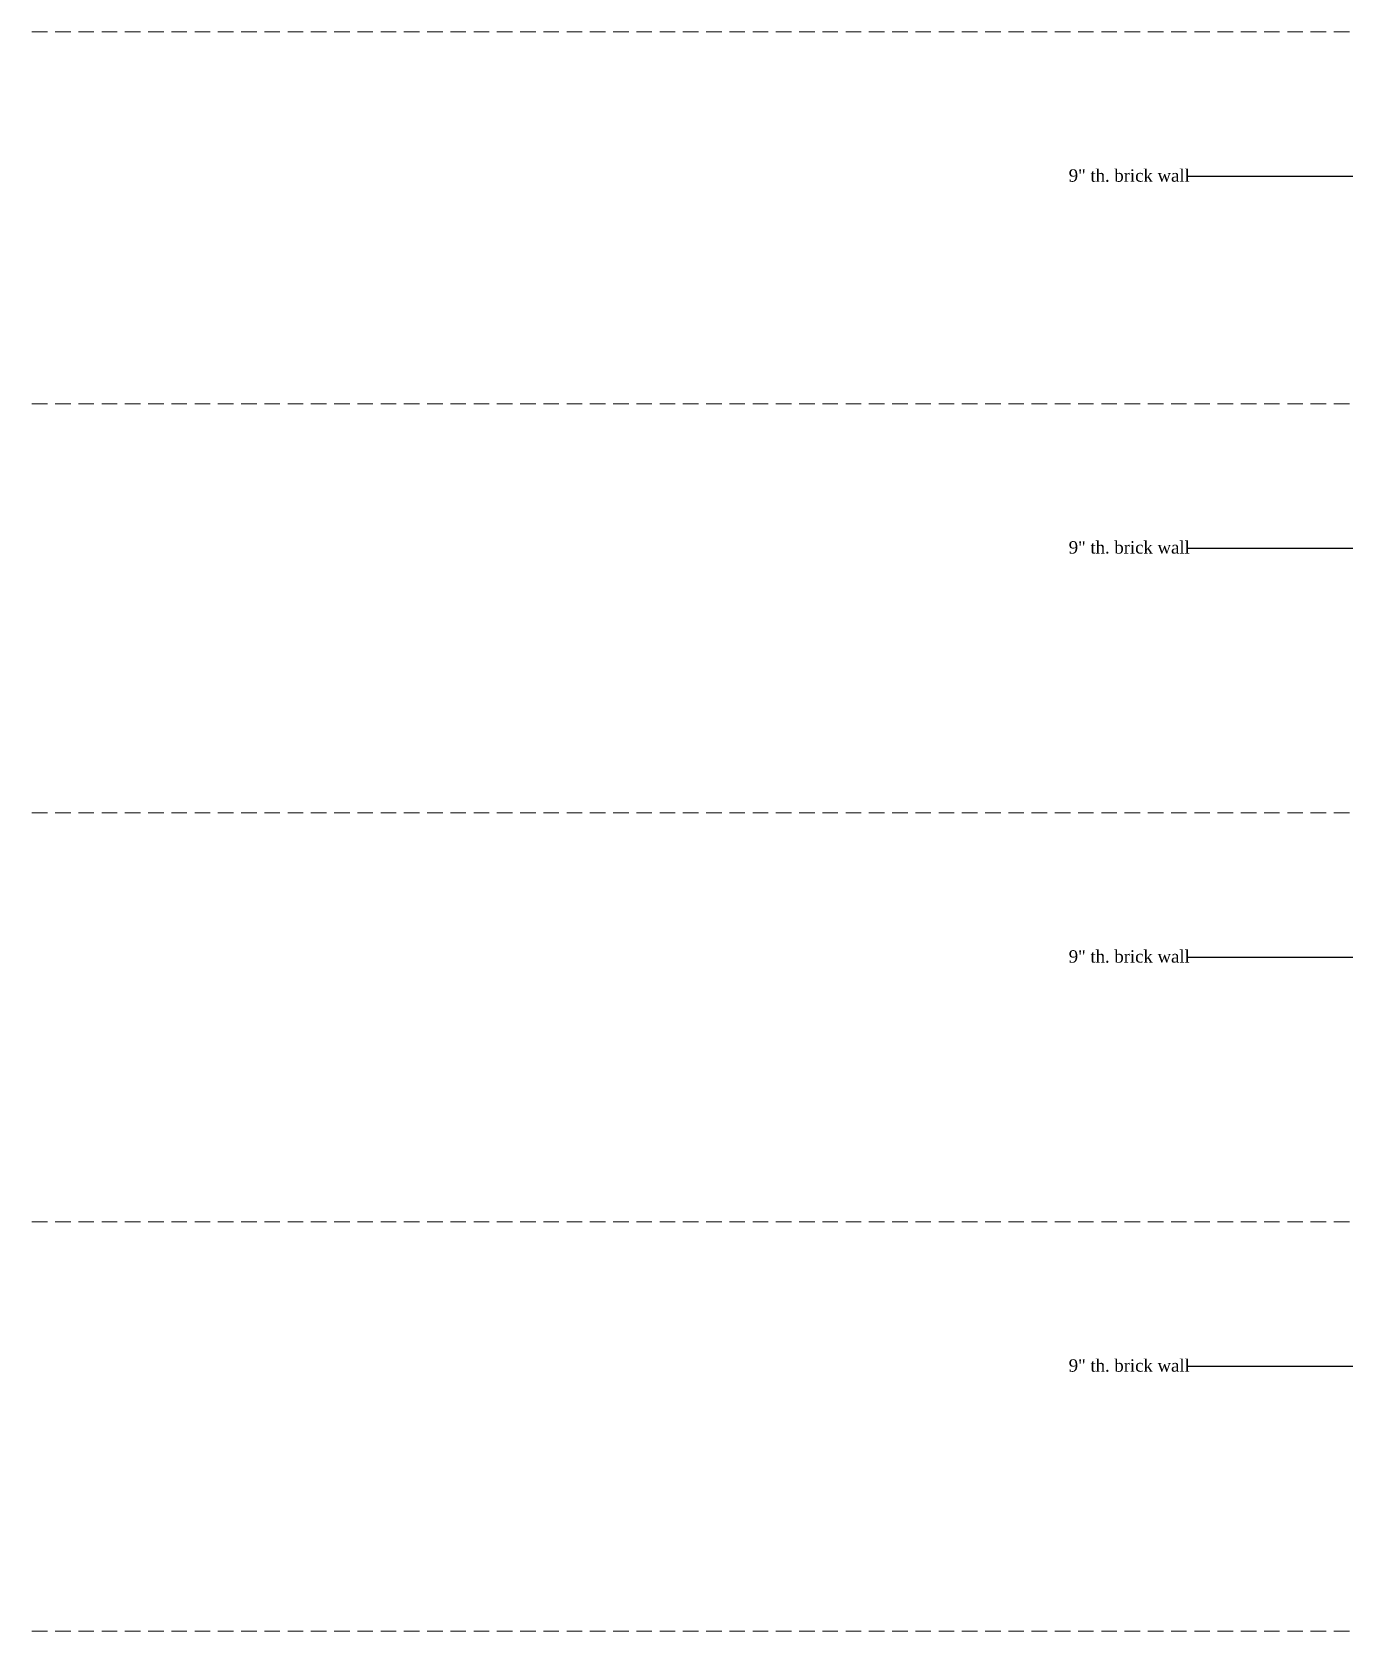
# Model space of a CAD drawing. Header units: inches. Extents: x 10755 to 33653, y -10992 to 10708.
# Drawn here: x 19073 to 19496, y 1965 to 2481 of the extents above; entities that cross this region are included whole.
import ezdxf

# ---------------------------------------------------------------- set-up
doc = ezdxf.new("R2010")
doc.units = ezdxf.units.IN
doc.header["$MEASUREMENT"] = 0
doc.linetypes.add('DASHED', pattern=[0.75, 0.5, -0.25])
for name, color, linetype, lineweight in [('arrow', 4, 'Continuous', 9), ('hatch3', 43, 'Continuous', 5), ('text-1-4', 6, 'Continuous', 13)]:
    doc.layers.add(name, color=color, linetype=linetype, lineweight=lineweight)
doc.styles.add('arial', font='arial.ttf')
doc.styles.get("Standard").update_dxf_attribs({"font": 'arial.ttf'})
doc.dimstyles.new('1-4(p) arrow', dxfattribs={"dimtxt": 4, "dimasz": 4, "dimexe": 0, "dimexo": 0, "dimgap": 2, "dimtad": 1, "dimdec": 3, "dimzin": 0, "dimdsep": 46, "dimlunit": 4, "dimtxsty": 'arial', "dimblk": 'DOT', "dimcen": 0, "dimclrd": 4, "dimclre": 3, "dimclrt": 6, "dimadec": 0, "dimazin": 0, "dimtfac": 0.5, "dimtdec": 3, "dimtix": 1, "dimtofl": 0, "dimtmove": 0, "dimatfit": 3, "dimfxl": 0, "dimtolj": 1, "dimtzin": 0, "dimlwe": -1, "dimarcsym": 0})

# ---------------------------------------------------------------- blocks, each defined once
blk = doc.blocks.new('_Dot')
at = {"color": 0, "linetype": 'ByBlock', "lineweight": -2}
blk.add_line((-0.5, 0), (-1, 0), dxfattribs=at)
at = {"color": 0, "linetype": 'ByBlock', "const_width": 0.5}
blk.add_lwpolyline([(-0.25, 0, 1), (0.25, 0, 1)], format="xyb", close=True, dxfattribs=at)

msp = doc.modelspace()

# ---------------------------------------------------------------- linework, layer by layer
at = {"layer": 'hatch3', "linetype": 'DASHED', "lineweight": 0, "ltscale": 10}
for p, q in [((19072.763, 2480.522), (20203.324, 2480.522)), ((19072.763, 2360.522), (20203.324, 2360.522)), ((19072.763, 2228.522), (20203.324, 2228.522)), ((19072.763, 2096.522), (20203.324, 2096.522)), ((19072.763, 1964.522), (20203.324, 1964.522))]:
    msp.add_line(p, q, dxfattribs=at)

# ---------------------------------------------------------------- texts
at = {"layer": 'text-1-4', "ltscale": 50, "char_height": 4, "width": 113.8795, "attachment_point": 1}
for insert in [(19407.221, 2436.208, 0), (19407.221, 2316.208, 0), (19407.221, 2184.208, 0), (19407.221, 2052.208, 0)]:
    msp.add_mtext('{\\fTimes New Roman|b0|i0|c0|p18;9" th. brick wall}', dxfattribs=dict(at, insert=insert))

# ---------------------------------------------------------------- leaders
at = {"layer": 'arrow'}
for points in [[(19515.148, 2433.835, 0), (19445.804, 2433.835, 0)], [(19515.148, 2313.835, 0), (19445.804, 2313.835, 0)], [(19515.148, 2181.835, 0), (19445.804, 2181.835, 0)], [(19515.148, 2049.835, 0), (19445.804, 2049.835, 0)]]:
    msp.add_leader(points, dimstyle='1-4(p) arrow', override={"dimtad": 0}, dxfattribs=at)

doc.saveas('drawing.dxf')
